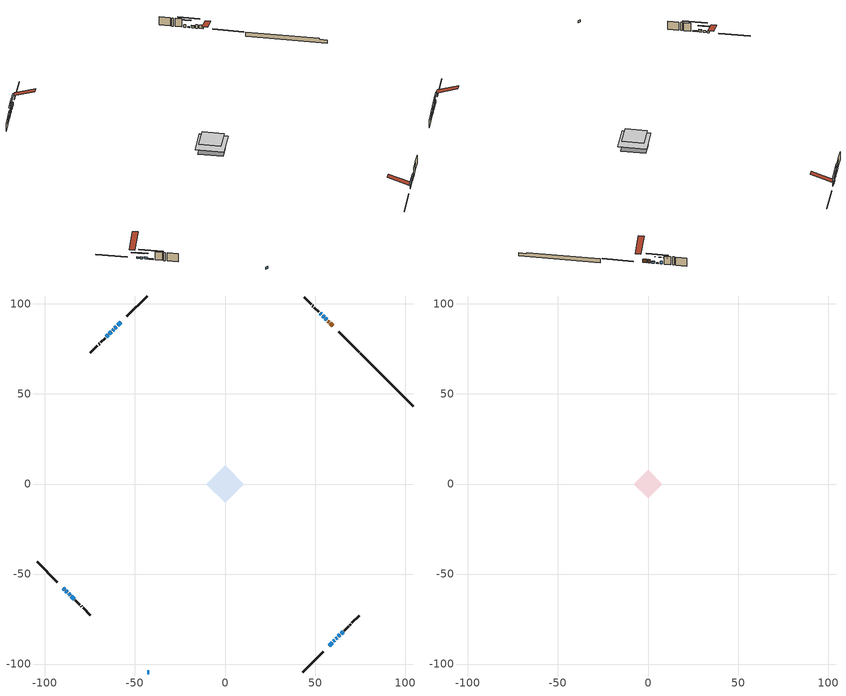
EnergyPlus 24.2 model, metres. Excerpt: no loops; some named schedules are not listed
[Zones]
conditioned space
 floor outside (Floor1 construction): -0.75,0 0,0.75 0.75,0 0,-0.75 z0.31
 floor outside (Floor2 construction): -3.12,0 0,3.12 3.12,0 0,-3.12 z0.31
 floor adiabatic (AdiabaticFloorConstruction): -10.38,0 0,10.38 10.38,0 0,-10.38 z2.75
 floor foundation (Slab1 construction): -7.33,1.77 -1.77,7.33 7.33,-1.77 1.77,-7.33 z-2.13
 wall outside (RimJoist1 construction): 43.25,-104.42 54.54,-93.13 / -104.42,-43.25 -93.13,-54.54 / -43.25,104.42 -54.54,93.13 / 74.45,73.22 63.16,84.51 z0.31:0.61
 wall outside (AdiabaticWallConstruction 1): 59.8,87.86 58.45,89.22 / 57.79,89.87 57.16,90.5 z0.31:2.34
 wall outside (AdiabaticWallConstruction): -43.25,-104.42 -42,-104.42 / -57.9,89.77 -59.62,88.05 / 64.51,-83.16 65.59,-82.08 z0.31:1.53; 57.9,-89.77 59.58,-88.08 / 60.24,-87.43 60.96,-86.71 / 53.51,94.16 52.79,94.88 / -64.87,82.8 -65.95,81.72 z0.31:1.83; 61.62,-86.05 62.34,-85.33 / -89.77,-57.9 -89.05,-58.62 z0.31:1.17; 56.51,91.16 55.65,92.02 / 62.99,-84.68 63.86,-83.81 / -88.4,-59.27 -87.53,-60.13 / -86.88,-60.79 -86.02,-61.65 z0.31:1.33; 54.99,92.68 54.16,93.51 / -60.28,87.39 -61.11,86.56 / -85.36,-62.31 -83.71,-63.96 z0.31:0.82; -61.76,85.91 -62.48,85.19 / -63.14,84.53 -64.22,83.45 z0.31:3.56
 wall outside (Wall1 construction): 66.25,-81.42 68.68,-78.99 / -83.05,-64.62 -80.61,-67.06 / -66.61,81.06 -69.04,78.62 / 52.13,95.54 49.69,97.98 z0.31:5.19
 wall outside (Wall2 construction): 69.34,-78.33 69.81,-77.85 / -79.96,-67.71 -79.48,-68.19 / -69.7,77.97 -70.18,77.49 / 49.04,98.63 48.56,99.11 z0.31:5.19
 wall outside (Wall3 construction): 70.47,-77.2 74.47,-73.2 / -78.82,-68.84 -74.83,-72.84 / -70.83,76.84 -74.83,72.84 / 47.9,99.76 43.91,103.76 z0.31:5.19
 wall foundation (FoundationWall1 construction): 75.11,72.56,-2.13 75.11,72.56,0.31 101.49,46.18,0.31 101.49,46.18,-0.26 104.42,43.25,-0.26 104.42,43.25,-2.13
 window (WindowConstruction 14): -43.25,-104.42 -42,-104.42 z0.31:1.53
 window (WindowConstruction 4): 57.9,-89.77 59.58,-88.08 z0.31:1.83
 window (WindowConstruction 5): 60.24,-87.43 60.96,-86.71 z0.31:1.83
 window (WindowConstruction 6): 61.62,-86.05 62.34,-85.33 z0.31:1.17
 window (WindowConstruction 7): -89.77,-57.9 -89.05,-58.61 z0.31:1.17
 window (WindowConstruction 8): 56.51,91.16 55.65,92.02 z0.31:1.32
 window (WindowConstruction 9): -57.9,89.77 -59.62,88.05 z0.31:1.53
 window (WindowConstruction 10): 62.99,-84.68 63.85,-83.81 z0.31:1.32
 window (WindowConstruction 11): 64.51,-83.16 65.59,-82.08 z0.31:1.53
 window (WindowConstruction 12): -88.4,-59.27 -87.54,-60.13 z0.31:1.32
 window (WindowConstruction 13): -86.88,-60.79 -86.02,-61.65 z0.31:1.32
 window (WindowConstruction 15): 54.99,92.68 54.16,93.51 z0.31:0.82
 window (WindowConstruction 16): -60.28,87.39 -61.1,86.56 z0.31:0.82
 window (WindowConstruction 17): -85.36,-62.31 -83.71,-63.96 z0.31:0.82
 window (WindowConstruction): 53.51,94.16 52.79,94.88 z0.31:1.83
 window (WindowConstruction 1): -61.76,85.91 -62.48,85.19 z0.31:3.56
 window (WindowConstruction 2): -63.14,84.53 -64.22,83.45 z0.31:3.56
 window (WindowConstruction 3): -64.87,82.8 -65.95,81.72 z0.31:1.83
 door (Door): 59.8,87.86 58.45,89.22 z0.31:2.34
 door (Door 1): 57.79,89.87 57.17,90.5 z0.31:2.34
 ceiling adiabatic (AdiabaticFloorConstruction): 0,-10.38 10.38,0 0,10.38 -10.38,0 z2.75
attic - vented
 floor to conditioned space (Floor3 construction Reversed): -7.97,0 0,7.97 7.97,0 0,-7.97 z5.19
 roof outside (Roof1 construction): 57.24,-90.43,5.19 49.48,-82.67,8.85 47.43,-84.71,8.85 55.19,-92.47,5.19; -90.43,-57.24,5.19 -82.67,-49.48,8.85 -84.71,-47.43,8.85 -92.47,-55.19,5.19; -57.24,90.43,5.19 -49.48,82.67,8.85 -47.43,84.71,8.85 -55.19,92.47,5.19; 60.46,87.21,5.19 52.7,79.45,8.85 54.74,77.4,8.85 62.51,85.16,5.19
shading: 61.45,-86.22 56.03,-91.64 56.32,-91.93 61.74,-86.51 z4.47; 62.83,-84.84 58.37,-89.29 58.67,-89.58 63.12,-85.13 z4.47; 64.2,-83.47 59.75,-87.92 60.04,-88.21 64.49,-83.76 z3.81; -87.19,-60.48 -91.64,-56.03 -91.93,-56.32 -87.48,-60.77 z3.81; 55.5,92.16 56.65,91.02 56.94,91.31 55.8,92.46 z1.53; -59.76,87.91 -57.75,89.91 -58.05,90.21 -60.05,88.2 z1.73; 64,-83.67 62.85,-84.82 63.14,-85.11 64.29,-83.96 z1.53; 65.73,-81.94 64.37,-83.3 64.66,-83.59 66.02,-82.23 z1.73; -85.67,-62 -90.26,-57.4 -90.55,-57.7 -85.96,-62.29 z3.96; -85.87,-61.79 -87.02,-60.65 -87.31,-60.94 -86.17,-62.09 z1.53; 50.57,97.1 58.58,89.09 58.87,89.38 50.86,97.39 z5.9; -64.7,82.97 -56.69,90.98 -56.98,91.27 -64.99,83.26 z5.9; -80.11,-67.55 -88.95,-58.72 -89.24,-59.01 -80.41,-67.85 z5.9; 50.92,96.75 55.37,92.3 55.66,92.59 51.21,97.04 z4.47; -64.35,83.32 -59.89,87.77 -60.19,88.07 -64.64,83.61 z6.2; -66.08,81.59 -61.27,86.4 -61.56,86.69 -66.37,81.88 z6.2; -66.09,81.58 -64.73,82.94 -65.02,83.23 -66.38,81.87 z2.04
[Building]
Building 1: Terrain=Suburbs
[Site:Location]
Edmonton Intl AP_AB: Latitude {deg}=53.31; Longitude {deg}=-113.58; Time Zone {hr}=-7; Elevation {m}=723; Keep Site Location Information=Yes
[Site:GroundTemperature:Shallow]
-1.56185, -3.61833, -3.78302, -2.80711, 1.11059, 5.01004, 8.39065, 10.5322, 10.7141, 8.97234, 5.67794, 1.89811
[Site:WaterMainsTemperature]
Calculation Method=Schedule; Temperature Schedule=mains temperature schedule
[Material] Roughness=Rough; Thermal Absorptance=0.9
Name | Thickness {m} | Conductivity {W/m-K} | Density {kg/m3} | Specific Heat {J/kg-K} | Solar Absorptance | Visible Absorptance
asphalt or fiberglass shingles | 0.00635 | 0.162714 | 1121.4 | 1465.45 | 0.4 | 0.4
ceiling loosefill ins | 0.169333 | 0.0480833 | 16.02 | 1046.75 | 0.7 | 0.7
ceiling stud and cavity | 0.1397 | 0.0947875 | 65.682 | 1177.47 | 0.7 | 0.7
concrete 4.0 in. | 0.1016 | 1.803125 | 2242.8 | 837.4 | 0.7 | 0.7
concrete 8.0 in. | 0.2032 | 1.803125 | 2242.8 | 837.4 | 0.7 | 0.7
door material | 0.04445 | 0.053851 | 512.64 | 1214.23 | 0.7 | 0.7
exterior vertical ins | 0.07309 | 0.029427 | 32.04 | 1214.23 | 0.7 | 0.7
floor covering | 0.0127 | 0.0433444 | 54.468 | 1339.84 | 0.6 | 0.6
floor rigid ins; rim joist rigid ins; wall rigid ins | 0.051816 | 0.029427 | 32.04 | 1214.23 | 0.7 | 0.7
floor rigid ins 1; wall rigid ins 1 | 0.512978 | 0.029427 | 32.04 | 1214.23 | 0.7 | 0.7
floor stud and cavity | 0.1397 | 0.080204 | 92.3553 | 1139.71 | 0.7 | 0.7
floor stud and cavity 1 | 0.1397 | 0.0945398 | 92.3553 | 1139.71 | 0.7 | 0.7
floor stud and cavity 2 | 0.1397 | 1.75129 | 37.0049 | 1207.88 | 0.7 | 0.7
furniture material conditioned space 1 | 0.1524 | 0.115458 | 640.8 | 1214.23 | 0.6 | 0.6
gypsum board | 0.0127 | 0.160291 | 801 | 837.4 | 0.6 | 0.6
gypsum board 1 | 0.0127 | 0.160291 | 801 | 837.4 | 0.7 | 0.7
osb sheathing 0.5 in. | 0.0127 | 0.115458 | 512.64 | 1214.23 | 0.7 | 0.7
osb sheathing 0.75 in. | 0.01905 | 0.115458 | 512.64 | 1214.23 | 0.7 | 0.7
osb sheathing 2.0 in. | 0.0508 | 0.115458 | 512.64 | 1214.23 | 0.7 | 0.7
rim joist stud and cavity | 0.0508 | 0.0449671 | 125.044 | 1163.47 | 0.6 | 0.6
wall stud and cavity | 0.1397 | 0.257598 | 139.0536 | 1170.24 | 0.7 | 0.7
wall stud and cavity 1 | 0.1397 | 0.453384 | 139.0536 | 1170.24 | 0.7 | 0.7
wall stud and cavity 2 | 0.1397 | 0.252675 | 139.0536 | 1170.24 | 0.7 | 0.7
wall stud and cavity 3 | 0.0889 | 0.380278 | 52.3479 | 1209.89 | 0.7 | 0.7
wall stud and cavity 4 | 0.0889 | 0.391764 | 83.0341 | 1211.67 | 0.7 | 0.7
wood siding | 0.0254 | 0.102417 | 544.68 | 1172.36 | 0.4 | 0.4
wood siding 1; wood siding 2; wood siding 3 | 0.0254 | 0.102417 | 544.68 | 1172.36 | 0.7 | 0.7
[WindowMaterial:SimpleGlazingSystem]
Name | U-Factor {W/m2-K} | Solar Heat Gain Coefficient
WindowMaterial | 2.2042 | 0.4
WindowMaterial 1 | 2.16105 | 0.42
WindowMaterial 10 | 3.30687 | 0.6
WindowMaterial 11 | 3.03376 | 0.46
WindowMaterial 2 | 1.90894 | 0.46
WindowMaterial 3 | 1.97083 | 0.45
WindowMaterial 4 | 1.92882 | 0.46
WindowMaterial 5 | 3.00253 | 0.51
WindowMaterial 6 | 2.96448 | 0.56
WindowMaterial 7 | 2.992306 | 0.55
WindowMaterial 8 | 2.02761 | 0.44
WindowMaterial 9 | 3.00537 | 0.52
[Construction]
AdiabaticFloorConstruction: floor stud and cavity 2, floor rigid ins 1, osb sheathing 0.75 in., floor covering
AdiabaticWallConstruction: wood siding 2, wall rigid ins 1, wall stud and cavity 3, gypsum board
AdiabaticWallConstruction 1: wood siding 3, wall rigid ins 1, wall stud and cavity 3, gypsum board
Door; Door 1: door material
Floor1 construction: floor stud and cavity, floor rigid ins, osb sheathing 0.75 in., floor covering
Floor2 construction: floor stud and cavity 1, floor rigid ins, osb sheathing 0.75 in., floor covering
Floor3 construction Reversed: gypsum board, ceiling stud and cavity, ceiling loosefill ins
FoundationWall1 construction: concrete 8.0 in., gypsum board 1
furniture construction conditioned space 1: furniture material conditioned space 1
PartitionWallConstruction: gypsum board, wall stud and cavity 4, gypsum board
RimJoist1 construction: wood siding 1, rim joist rigid ins, osb sheathing 2.0 in., rim joist stud and cavity
Roof1 construction: asphalt or fiberglass shingles
Slab1 construction: concrete 4.0 in.
Wall1 construction: wood siding, wall rigid ins, osb sheathing 0.5 in., wall stud and cavity, gypsum board
Wall2 construction: wood siding, wall rigid ins, osb sheathing 0.5 in., wall stud and cavity 1, gypsum board
Wall3 construction: wood siding, wall rigid ins, osb sheathing 0.5 in., wall stud and cavity 2, gypsum board
WindowConstruction: WindowMaterial
WindowConstruction 1: WindowMaterial 1
WindowConstruction 10; WindowConstruction 12; WindowConstruction 13; WindowConstruction 8: WindowMaterial 7
WindowConstruction 11: WindowMaterial 9
WindowConstruction 14: WindowMaterial 10
WindowConstruction 15; WindowConstruction 16; WindowConstruction 17: WindowMaterial 11
WindowConstruction 2: WindowMaterial 2
WindowConstruction 3: WindowMaterial 3
WindowConstruction 4: WindowMaterial 4
WindowConstruction 5: WindowMaterial 5
WindowConstruction 6; WindowConstruction 7: WindowMaterial 6
WindowConstruction 9: WindowMaterial 8
[Zone] Multiplier=1; Part of Total Floor Area=Yes
Name | Volume {m3}
attic - vented | 75.4318
conditioned space | 863.9
[Space]
Name | Zone | Volume {m3}
attic - vented 1 | attic - vented | 75.4318
conditioned space 1 | conditioned space | 863.9
[ZoneInfiltration:EffectiveLeakageArea]
infil attic - vented 1: Zone or Space=attic - vented 1; Schedule=Always On Discrete; Effective Air Leakage Area {cm2}=4417.39; Stack Coefficient=0.000254428; Wind Coefficient=1.07771e-05
[ZoneMixing]
whole house fan mix: Zone or Space=attic - vented; Schedule=Always On Continuous; Design Flow Rate Calculation Method=Flow/Zone; Design Flow Rate {m3/s}=0; Source Zone or Space=conditioned space
[SurfaceProperty:ExposedFoundationPerimeter]
Slab1: Exposed Perimeter Calculation Method=TotalExposedPerimeter; Total Exposed Perimeter {m}=41.452
[InternalMass] Zone or ZoneList=conditioned space; Space or SpaceList=conditioned space 1
Name | Construction | Surface Area {m2}
furniture mass conditioned space 1 | furniture construction conditioned space 1 | 134.788
partition wall mass | PartitionWallConstruction | 336.971
[Lights]
interior lighting: Zone or ZoneList or Space or SpaceList=conditioned space 1; Schedule=interior lighting schedule; Design Level Calculation Method=LightingLevel; Lighting Level {W}=343.2; Return Air Fraction=0; Fraction Radiant=0.6; Fraction Visible=0.2; Fraction Replaceable=1
[People]
occupants: Zone or ZoneList or Space or SpaceList=conditioned space 1; Number of People Schedule=occupants schedule; Number of People Calculation Method=People; Number of People=3; Fraction Radiant=0.314171; Sensible Heat Fraction=0.56303; Activity Level Schedule=occupants activity schedule; Carbon Dioxide Generation Rate {m3/s-W}=0; Enable ASHRAE 55 Comfort Warnings=No; Mean Radiant Temperature Calculation Type=EnclosureAveraged
[ElectricEquipment] Zone or ZoneList or Space or SpaceList=conditioned space 1; Design Level Calculation Method=EquipmentLevel
Name | Schedule | Design Level {W} | Fraction Latent | Fraction Radiant | Fraction Lost
clothes dryer | clothes dryer schedule | 140.772 | 0.015 | 0.081 | 0.85
clothes washer | clothes washer schedule | 32.1985 | 0.03 | 0.162 | 0.7
cooking range | cooking range schedule | 215.147 | 0.08 | 0.432 | 0.2
dishwasher | dishwasher schedule | 66.8632 | 0.3 | 0.18 | 0.4
fridge | fridge schedule | 72.9452 | 0 | 0.6 | 0
mech vent bath fan 0 | mech vent bath fan 0 schedule | 50.2 | 0 | 0 | 1
mech vent bath fan 1 | mech vent bath fan 1 schedule | 50.2 | 0 | 0 | 1
mech vent house fan | mech vent house fan schedule | 0 | 0 | 0 | 1
mech vent house fan cfis | mech vent house fan cfis schedule | 0 | 0 | 0 | 0
mech vent range fan 0 | mech vent range fan 0 schedule | 57 | 0 | 0 | 1
misc plug loads | misc plug loads schedule | 494.7 | 0.045 | 0.513 | 0.1
whole house fan | Always On Discrete | 0 | 0 | 0 | 1
[OtherEquipment] Zone or ZoneList or Space or SpaceList=conditioned space 1; Design Level Calculation Method=EquipmentLevel
Name | Fuel Type | Schedule | Design Level {W} | Fraction Latent | Fraction Radiant | Fraction Lost
clothes dryer 1 | Electricity | clothes dryer schedule | 0 | 0.015 | 0.081 | 0.85
cooking range 1 | Electricity | cooking range schedule | 0 | 0.08 | 0.432 | 0.2
general water use latent | None | general water use schedule | 62.594 | 1 | 0 | 0
general water use sensible | None | general water use schedule | -61.6891 | 0 | 0.6 | 0
mech vent house fan latent load | None | Always On Discrete | 0 | 1 | 0 | 0
mech vent house fan sensible load | None | Always On Discrete | 0 | 0 | 0 | 0
water heater energy adjustment1; water heater energy adjustment2 | NaturalGas | Always On Discrete | 0.01 | 0 | 0 | 1
[ZoneInfiltration:DesignFlowRate] Zone or ZoneList or Space or SpaceList=conditioned space 1; Schedule=Always On Discrete; Design Flow Rate Calculation Method=Flow/Zone; Design Flow Rate {m3/s}=0
infil flow; natural vent flow; whole house fan flow
[Foundation:Kiva]
Foundation Kiva 1: Initial Indoor Air Temperature {C}=18; Wall Height Above Grade {m}=0.309982; Wall Depth Below Slab {m}=0.2032; Custom Block Material Name 1=exterior vertical ins; Custom Block Depth 1 {m}=2.43998; Custom Block X Position 1 {m}=0.2159; Custom Block Z Position 1 {m}=0
[Foundation:Kiva:Settings]
Soil Conductivity {W/m-K}=0.849921; Soil Density {kg/m3}=1842.3; Soil Specific Heat {J/kg-K}=418.7; Ground Solar Absorptivity=0.9; Ground Thermal Absorptivity=0.9; Ground Surface Roughness {m}=0.03; Far-Field Width {m}=40; Deep-Ground Boundary Condition=ZeroFlux; Deep-Ground Depth {m}=40; Minimum Cell Dimension {m}=0.2; Maximum Cell Growth Coefficient=3; Simulation Timestep=Timestep
[Exterior:Lights]
exterior lighting: Schedule=exterior lighting schedule; Design Level {W}=75.6
[Schedule:Constant]
Name | Hourly Value
Always On Continuous; mech vent house fan schedule; mech vent house fan cfis schedule; Always On Discrete | 1
occupants activity schedule | 117.228
fridge schedule | 0
[Schedule:Week:Daily]
interior lighting schedule Week Rule - Jan1-Jan27: interior lighting schedule day, interior lighting schedule day, interior lighting schedule day, interior lighting schedule day, interior lighting schedule day, interior lighting schedule day, interior lighting schedule day, interior lighting schedule default day, interior lighting schedule default day, interior lighting schedule default day, interior lighting schedule default day, interior lighting schedule default day
interior lighting schedule Week Rule - Jan28-Feb3: interior lighting schedule day, interior lighting schedule day, interior lighting schedule day, interior lighting schedule day, interior lighting schedule day 1, interior lighting schedule day 1, interior lighting schedule day 1, interior lighting schedule default day, interior lighting schedule default day, interior lighting schedule default day, interior lighting schedule default day, interior lighting schedule default day
interior lighting schedule Week Rule - Feb4-Feb24: interior lighting schedule day 1, interior lighting schedule day 1, interior lighting schedule day 1, interior lighting schedule day 1, interior lighting schedule day 1, interior lighting schedule day 1, interior lighting schedule day 1, interior lighting schedule default day, interior lighting schedule default day, interior lighting schedule default day, interior lighting schedule default day, interior lighting schedule default day
interior lighting schedule Week Rule - Feb25-Mar3: interior lighting schedule day 1, interior lighting schedule day 1, interior lighting schedule day 1, interior lighting schedule day 1, interior lighting schedule day 2, interior lighting schedule day 2, interior lighting schedule day 2, interior lighting schedule default day, interior lighting schedule default day, interior lighting schedule default day, interior lighting schedule default day, interior lighting schedule default day
interior lighting schedule Week Rule - Mar4-Mar31: interior lighting schedule day 2, interior lighting schedule day 2, interior lighting schedule day 2, interior lighting schedule day 2, interior lighting schedule day 2, interior lighting schedule day 2, interior lighting schedule day 2, interior lighting schedule default day, interior lighting schedule default day, interior lighting schedule default day, interior lighting schedule default day, interior lighting schedule default day
interior lighting schedule Week Rule - Apr1-Apr28: interior lighting schedule day 3, interior lighting schedule day 3, interior lighting schedule day 3, interior lighting schedule day 3, interior lighting schedule day 3, interior lighting schedule day 3, interior lighting schedule day 3, interior lighting schedule default day, interior lighting schedule default day, interior lighting schedule default day, interior lighting schedule default day, interior lighting schedule default day
interior lighting schedule Week Rule - Apr29-May5: interior lighting schedule day 3, interior lighting schedule day 3, interior lighting schedule day 4, interior lighting schedule day 4, interior lighting schedule day 4, interior lighting schedule day 4, interior lighting schedule day 4, interior lighting schedule default day, interior lighting schedule default day, interior lighting schedule default day, interior lighting schedule default day, interior lighting schedule default day
interior lighting schedule Week Rule - May6-May26: interior lighting schedule day 4, interior lighting schedule day 4, interior lighting schedule day 4, interior lighting schedule day 4, interior lighting schedule day 4, interior lighting schedule day 4, interior lighting schedule day 4, interior lighting schedule default day, interior lighting schedule default day, interior lighting schedule default day, interior lighting schedule default day, interior lighting schedule default day
interior lighting schedule Week Rule - May27-Jun2: interior lighting schedule day 4, interior lighting schedule day 4, interior lighting schedule day 4, interior lighting schedule day 4, interior lighting schedule day 4, interior lighting schedule day 5, interior lighting schedule day 5, interior lighting schedule default day, interior lighting schedule default day, interior lighting schedule default day, interior lighting schedule default day, interior lighting schedule default day
interior lighting schedule Week Rule - Jun3-Jun30: interior lighting schedule day 5, interior lighting schedule day 5, interior lighting schedule day 5, interior lighting schedule day 5, interior lighting schedule day 5, interior lighting schedule day 5, interior lighting schedule day 5, interior lighting schedule default day, interior lighting schedule default day, interior lighting schedule default day, interior lighting schedule default day, interior lighting schedule default day
interior lighting schedule Week Rule - Jul1-Jul28: interior lighting schedule day 6, interior lighting schedule day 6, interior lighting schedule day 6, interior lighting schedule day 6, interior lighting schedule day 6, interior lighting schedule day 6, interior lighting schedule day 6, interior lighting schedule default day, interior lighting schedule default day, interior lighting schedule default day, interior lighting schedule default day, interior lighting schedule default day
interior lighting schedule Week Rule - Jul29-Aug4: interior lighting schedule day 6, interior lighting schedule day 6, interior lighting schedule day 6, interior lighting schedule day 7, interior lighting schedule day 7, interior lighting schedule day 7, interior lighting schedule day 7, interior lighting schedule default day, interior lighting schedule default day, interior lighting schedule default day, interior lighting schedule default day, interior lighting schedule default day
interior lighting schedule Week Rule - Aug5-Aug25: interior lighting schedule day 7, interior lighting schedule day 7, interior lighting schedule day 7, interior lighting schedule day 7, interior lighting schedule day 7, interior lighting schedule day 7, interior lighting schedule day 7, interior lighting schedule default day, interior lighting schedule default day, interior lighting schedule default day, interior lighting schedule default day, interior lighting schedule default day
interior lighting schedule Week Rule - Aug26-Sep1: interior lighting schedule day 7, interior lighting schedule day 7, interior lighting schedule day 7, interior lighting schedule day 7, interior lighting schedule day 7, interior lighting schedule day 7, interior lighting schedule day 8, interior lighting schedule default day, interior lighting schedule default day, interior lighting schedule default day, interior lighting schedule default day, interior lighting schedule default day
interior lighting schedule Week Rule - Sep2-Sep29: interior lighting schedule day 8, interior lighting schedule day 8, interior lighting schedule day 8, interior lighting schedule day 8, interior lighting schedule day 8, interior lighting schedule day 8, interior lighting schedule day 8, interior lighting schedule default day, interior lighting schedule default day, interior lighting schedule default day, interior lighting schedule default day, interior lighting schedule default day
interior lighting schedule Week Rule - Sep30-Oct6: interior lighting schedule day 8, interior lighting schedule day 9, interior lighting schedule day 9, interior lighting schedule day 9, interior lighting schedule day 9, interior lighting schedule day 9, interior lighting schedule day 9, interior lighting schedule default day, interior lighting schedule default day, interior lighting schedule default day, interior lighting schedule default day, interior lighting schedule default day
interior lighting schedule Week Rule - Oct7-Oct27: interior lighting schedule day 9, interior lighting schedule day 9, interior lighting schedule day 9, interior lighting schedule day 9, interior lighting schedule day 9, interior lighting schedule day 9, interior lighting schedule day 9, interior lighting schedule default day, interior lighting schedule default day, interior lighting schedule default day, interior lighting schedule default day, interior lighting schedule default day
interior lighting schedule Week Rule - Oct28-Nov3: interior lighting schedule day 9, interior lighting schedule day 9, interior lighting schedule day 9, interior lighting schedule day 9, interior lighting schedule day 10, interior lighting schedule day 10, interior lighting schedule day 10, interior lighting schedule default day, interior lighting schedule default day, interior lighting schedule default day, interior lighting schedule default day, interior lighting schedule default day
interior lighting schedule Week Rule - Nov4-Nov24: interior lighting schedule day 10, interior lighting schedule day 10, interior lighting schedule day 10, interior lighting schedule day 10, interior lighting schedule day 10, interior lighting schedule day 10, interior lighting schedule day 10, interior lighting schedule default day, interior lighting schedule default day, interior lighting schedule default day, interior lighting schedule default day, interior lighting schedule default day
interior lighting schedule Week Rule - Nov25-Dec1: interior lighting schedule day 10, interior lighting schedule day 10, interior lighting schedule day 10, interior lighting schedule day 10, interior lighting schedule day 10, interior lighting schedule day 10, interior lighting schedule day 11, interior lighting schedule default day, interior lighting schedule default day, interior lighting schedule default day, interior lighting schedule default day, interior lighting schedule default day
interior lighting schedule Week Rule - Dec2-Dec31: interior lighting schedule day 11, interior lighting schedule day 11, interior lighting schedule day 11, interior lighting schedule day 11, interior lighting schedule day 11, interior lighting schedule day 11, interior lighting schedule day 11, interior lighting schedule default day, interior lighting schedule default day, interior lighting schedule default day, interior lighting schedule default day, interior lighting schedule default day
occupants schedule Week Rule - Jan1-Dec31: occupants schedule day, occupants schedule day, occupants schedule day, occupants schedule day, occupants schedule day, occupants schedule day, occupants schedule day, occupants schedule default day, occupants schedule default day, occupants schedule default day, occupants schedule default day, occupants schedule default day
clothes dryer schedule Week Rule - Jan1-Dec31: clothes dryer schedule day, clothes dryer schedule day, clothes dryer schedule day, clothes dryer schedule day, clothes dryer schedule day, clothes dryer schedule day, clothes dryer schedule day, clothes dryer schedule default day, clothes dryer schedule default day, clothes dryer schedule default day, clothes dryer schedule default day, clothes dryer schedule default day
clothes washer schedule Week Rule - Jan1-Dec31: clothes washer schedule day, clothes washer schedule day, clothes washer schedule day, clothes washer schedule day, clothes washer schedule day, clothes washer schedule day, clothes washer schedule day, clothes washer schedule default day, clothes washer schedule default day, clothes washer schedule default day, clothes washer schedule default day, clothes washer schedule default day
cooking range schedule Week Rule - Jan1-Dec31: cooking range schedule day, cooking range schedule day, cooking range schedule day, cooking range schedule day, cooking range schedule day, cooking range schedule day, cooking range schedule day, cooking range schedule default day, cooking range schedule default day, cooking range schedule default day, cooking range schedule default day, cooking range schedule default day
dishwasher schedule Week Rule - Jan1-Dec31: dishwasher schedule day, dishwasher schedule day, dishwasher schedule day, dishwasher schedule day, dishwasher schedule day, dishwasher schedule day, dishwasher schedule day, dishwasher schedule default day, dishwasher schedule default day, dishwasher schedule default day, dishwasher schedule default day, dishwasher schedule default day
mech vent bath fan 0 schedule Week Rule - Jan1-Dec31: mech vent bath fan 0 schedule day, mech vent bath fan 0 schedule day, mech vent bath fan 0 schedule day, mech vent bath fan 0 schedule day, mech vent bath fan 0 schedule day, mech vent bath fan 0 schedule day, mech vent bath fan 0 schedule day, mech vent bath fan 0 schedule default day, mech vent bath fan 0 schedule default day, mech vent bath fan 0 schedule default day, mech vent bath fan 0 schedule default day, mech vent bath fan 0 schedule default day
mech vent bath fan 1 schedule Week Rule - Jan1-Dec31: mech vent bath fan 1 schedule day, mech vent bath fan 1 schedule day, mech vent bath fan 1 schedule day, mech vent bath fan 1 schedule day, mech vent bath fan 1 schedule day, mech vent bath fan 1 schedule day, mech vent bath fan 1 schedule day, mech vent bath fan 1 schedule default day, mech vent bath fan 1 schedule default day, mech vent bath fan 1 schedule default day, mech vent bath fan 1 schedule default day, mech vent bath fan 1 schedule default day
mech vent range fan 0 schedule Week Rule - Jan1-Dec31: mech vent range fan 0 schedule day, mech vent range fan 0 schedule day, mech vent range fan 0 schedule day, mech vent range fan 0 schedule day, mech vent range fan 0 schedule day, mech vent range fan 0 schedule day, mech vent range fan 0 schedule day, mech vent range fan 0 schedule default day, mech vent range fan 0 schedule default day, mech vent range fan 0 schedule default day, mech vent range fan 0 schedule default day, mech vent range fan 0 schedule default day
misc plug loads schedule Week Rule - Jan1-Dec31: misc plug loads schedule day, misc plug loads schedule day, misc plug loads schedule day, misc plug loads schedule day, misc plug loads schedule day, misc plug loads schedule day, misc plug loads schedule day, misc plug loads schedule default day, misc plug loads schedule default day, misc plug loads schedule default day, misc plug loads schedule default day, misc plug loads schedule default day
general water use schedule Week Rule - Jan1-Dec31: general water use schedule day, general water use schedule day, general water use schedule day, general water use schedule day, general water use schedule day, general water use schedule day, general water use schedule day, general water use schedule default day, general water use schedule default day, general water use schedule default day, general water use schedule default day, general water use schedule default day
exterior lighting schedule Week Rule - Jan1-Jan27: exterior lighting schedule day, exterior lighting schedule day, exterior lighting schedule day, exterior lighting schedule day, exterior lighting schedule day, exterior lighting schedule day, exterior lighting schedule day, exterior lighting schedule default day, exterior lighting schedule default day, exterior lighting schedule default day, exterior lighting schedule default day, exterior lighting schedule default day
exterior lighting schedule Week Rule - Jan28-Feb3: exterior lighting schedule day, exterior lighting schedule day, exterior lighting schedule day, exterior lighting schedule day, exterior lighting schedule day 1, exterior lighting schedule day 1, exterior lighting schedule day 1, exterior lighting schedule default day, exterior lighting schedule default day, exterior lighting schedule default day, exterior lighting schedule default day, exterior lighting schedule default day
exterior lighting schedule Week Rule - Feb4-Feb24: exterior lighting schedule day 1, exterior lighting schedule day 1, exterior lighting schedule day 1, exterior lighting schedule day 1, exterior lighting schedule day 1, exterior lighting schedule day 1, exterior lighting schedule day 1, exterior lighting schedule default day, exterior lighting schedule default day, exterior lighting schedule default day, exterior lighting schedule default day, exterior lighting schedule default day
exterior lighting schedule Week Rule - Feb25-Mar3: exterior lighting schedule day 1, exterior lighting schedule day 1, exterior lighting schedule day 1, exterior lighting schedule day 1, exterior lighting schedule day 2, exterior lighting schedule day 2, exterior lighting schedule day 2, exterior lighting schedule default day, exterior lighting schedule default day, exterior lighting schedule default day, exterior lighting schedule default day, exterior lighting schedule default day
exterior lighting schedule Week Rule - Mar4-Mar31: exterior lighting schedule day 2, exterior lighting schedule day 2, exterior lighting schedule day 2, exterior lighting schedule day 2, exterior lighting schedule day 2, exterior lighting schedule day 2, exterior lighting schedule day 2, exterior lighting schedule default day, exterior lighting schedule default day, exterior lighting schedule default day, exterior lighting schedule default day, exterior lighting schedule default day
exterior lighting schedule Week Rule - Apr1-Apr28: exterior lighting schedule day 3, exterior lighting schedule day 3, exterior lighting schedule day 3, exterior lighting schedule day 3, exterior lighting schedule day 3, exterior lighting schedule day 3, exterior lighting schedule day 3, exterior lighting schedule default day, exterior lighting schedule default day, exterior lighting schedule default day, exterior lighting schedule default day, exterior lighting schedule default day
exterior lighting schedule Week Rule - Apr29-May5: exterior lighting schedule day 3, exterior lighting schedule day 3, exterior lighting schedule day 4, exterior lighting schedule day 4, exterior lighting schedule day 4, exterior lighting schedule day 4, exterior lighting schedule day 4, exterior lighting schedule default day, exterior lighting schedule default day, exterior lighting schedule default day, exterior lighting schedule default day, exterior lighting schedule default day
exterior lighting schedule Week Rule - May6-May26: exterior lighting schedule day 4, exterior lighting schedule day 4, exterior lighting schedule day 4, exterior lighting schedule day 4, exterior lighting schedule day 4, exterior lighting schedule day 4, exterior lighting schedule day 4, exterior lighting schedule default day, exterior lighting schedule default day, exterior lighting schedule default day, exterior lighting schedule default day, exterior lighting schedule default day
exterior lighting schedule Week Rule - May27-Jun2: exterior lighting schedule day 4, exterior lighting schedule day 4, exterior lighting schedule day 4, exterior lighting schedule day 4, exterior lighting schedule day 4, exterior lighting schedule day 5, exterior lighting schedule day 5, exterior lighting schedule default day, exterior lighting schedule default day, exterior lighting schedule default day, exterior lighting schedule default day, exterior lighting schedule default day
exterior lighting schedule Week Rule - Jun3-Jun30: exterior lighting schedule day 5, exterior lighting schedule day 5, exterior lighting schedule day 5, exterior lighting schedule day 5, exterior lighting schedule day 5, exterior lighting schedule day 5, exterior lighting schedule day 5, exterior lighting schedule default day, exterior lighting schedule default day, exterior lighting schedule default day, exterior lighting schedule default day, exterior lighting schedule default day
[Schedule:Year]
interior lighting schedule: interior lighting schedule Week Rule - Jan1-Jan27, 1, 1, 1, 27, interior lighting schedule Week Rule - Jan28-Feb3, 1, 28, 2, 3, interior lighting schedule Week Rule - Feb4-Feb24, 2, 4, 2, 24, interior lighting schedule Week Rule - Feb25-Mar3, 2, 25, 3, 3, interior lighting schedule Week Rule - Mar4-Mar31, 3, 4, 3, 31, interior lighting schedule Week Rule - Apr1-Apr28, 4, 1, 4, 28, interior lighting schedule Week Rule - Apr29-May5, 4, 29, 5, 5, interior lighting schedule Week Rule - May6-May26, 5, 6, 5, 26, interior lighting schedule Week Rule - May27-Jun2, 5, 27, 6, 2, interior lighting schedule Week Rule - Jun3-Jun30, 6, 3, 6, 30, interior lighting schedule Week Rule - Jul1-Jul28, 7, 1, 7, 28, interior lighting schedule Week Rule - Jul29-Aug4, 7, 29, 8, 4, interior lighting schedule Week Rule - Aug5-Aug25, 8, 5, 8, 25, interior lighting schedule Week Rule - Aug26-Sep1, 8, 26, 9, 1, interior lighting schedule Week Rule - Sep2-Sep29, 9, 2, 9, 29, interior lighting schedule Week Rule - Sep30-Oct6, 9, 30, 10, 6, interior lighting schedule Week Rule - Oct7-Oct27, 10, 7, 10, 27, interior lighting schedule Week Rule - Oct28-Nov3, 10, 28, 11, 3, interior lighting schedule Week Rule - Nov4-Nov24, 11, 4, 11, 24, interior lighting schedule Week Rule - Nov25-Dec1, 11, 25, 12, 1, interior lighting schedule Week Rule - Dec2-Dec31, 12, 2, 12, 31
occupants schedule: occupants schedule Week Rule - Jan1-Dec31, 1, 1, 12, 31
clothes dryer schedule: clothes dryer schedule Week Rule - Jan1-Dec31, 1, 1, 12, 31
clothes washer schedule: clothes washer schedule Week Rule - Jan1-Dec31, 1, 1, 12, 31
cooking range schedule: cooking range schedule Week Rule - Jan1-Dec31, 1, 1, 12, 31
dishwasher schedule: dishwasher schedule Week Rule - Jan1-Dec31, 1, 1, 12, 31
mech vent bath fan 0 schedule: mech vent bath fan 0 schedule Week Rule - Jan1-Dec31, 1, 1, 12, 31
mech vent bath fan 1 schedule: mech vent bath fan 1 schedule Week Rule - Jan1-Dec31, 1, 1, 12, 31
mech vent range fan 0 schedule: mech vent range fan 0 schedule Week Rule - Jan1-Dec31, 1, 1, 12, 31
misc plug loads schedule: misc plug loads schedule Week Rule - Jan1-Dec31, 1, 1, 12, 31
general water use schedule: general water use schedule Week Rule - Jan1-Dec31, 1, 1, 12, 31
exterior lighting schedule: exterior lighting schedule Week Rule - Jan1-Jan27, 1, 1, 1, 27, exterior lighting schedule Week Rule - Jan28-Feb3, 1, 28, 2, 3, exterior lighting schedule Week Rule - Feb4-Feb24, 2, 4, 2, 24, exterior lighting schedule Week Rule - Feb25-Mar3, 2, 25, 3, 3, exterior lighting schedule Week Rule - Mar4-Mar31, 3, 4, 3, 31, exterior lighting schedule Week Rule - Apr1-Apr28, 4, 1, 4, 28, exterior lighting schedule Week Rule - Apr29-May5, 4, 29, 5, 5, exterior lighting schedule Week Rule - May6-May26, 5, 6, 5, 26, exterior lighting schedule Week Rule - May27-Jun2, 5, 27, 6, 2, exterior lighting schedule Week Rule - Jun3-Jun30, 6, 3, 6, 30, exterior lighting schedule Week Rule - Jul1-Jul28, 7, 1, 7, 28, exterior lighting schedule Week Rule - Jul29-Aug4, 7, 29, 8, 4, exterior lighting schedule Week Rule - Aug5-Aug25, 8, 5, 8, 25, exterior lighting schedule Week Rule - Aug26-Sep1, 8, 26, 9, 1, exterior lighting schedule Week Rule - Sep2-Sep29, 9, 2, 9, 29, exterior lighting schedule Week Rule - Sep30-Oct6, 9, 30, 10, 6, exterior lighting schedule Week Rule - Oct7-Oct27, 10, 7, 10, 27, exterior lighting schedule Week Rule - Oct28-Nov3, 10, 28, 11, 3, exterior lighting schedule Week Rule - Nov4-Nov24, 11, 4, 11, 24, exterior lighting schedule Week Rule - Nov25-Dec1, 11, 25, 12, 1, exterior lighting schedule Week Rule - Dec2-Dec31, 12, 2, 12, 31
[Schedule:Compact]
mains temperature schedule: Through: 01/01, For: AllDays, Until: 24:00, 3.97167, Through: 01/02, For: AllDays, Until: 24:00, 3.90778, Through: 01/03, For: AllDays, Until: 24:00, 3.84556, Through: 01/04, For: AllDays, Until: 24:00, 3.78389, Through: 01/05, For: AllDays, Until: 24:00, 3.72278, Through: 01/06, For: AllDays, Until: 24:00, 3.66278, Through: 01/07, For: AllDays, Until: 24:00, 3.60389, Through: 01/08, For: AllDays, Until: 24:00, 3.54556, Through: 01/09, For: AllDays, Until: 24:00, 3.48833, Through: 01/10, For: AllDays, Until: 24:00, 3.43167, Through: 01/11, For: AllDays, Until: 24:00, 3.37611, Through: 01/12, For: AllDays, Until: 24:00, 3.32167, Through: 01/13, For: AllDays, Until: 24:00, 3.26833, Through: 01/14, For: AllDays, Until: 24:00, 3.21556, Through: 01/15, For: AllDays, Until: 24:00, 3.16444, Through: 01/16, For: AllDays, Until: 24:00, 3.11389, Through: 01/17, For: AllDays, Until: 24:00, 3.06444, Through: 01/18, For: AllDays, Until: 24:00, 3.01611, Through: 01/19, For: AllDays, Until: 24:00, 2.96889, Through: 01/20, For: AllDays, Until: 24:00, 2.92278, Through: 01/21, For: AllDays, Until: 24:00, 2.87722, Through: 01/22, For: AllDays, Until: 24:00, 2.83333, Through: 01/23, For: AllDays, Until: 24:00, 2.79056, Through: 01/24, For: AllDays, Until: 24:00, 2.74889, Through: 01/25, For: AllDays, Until: 24:00, 2.70833, Through: 01/26, For: AllDays, Until: 24:00, 2.66889, Through: 01/27, For: AllDays, Until: 24:00, 2.63056, Through: 01/28, For: AllDays, Until: 24:00, 2.59333, Through: 01/29, For: AllDays, Until: 24:00, 2.55778, Through: 01/30, For: AllDays, Until: 24:00, 2.52278, Through: 01/31, For: AllDays, Until: 24:00, 2.48944, Through: 02/01, For: AllDays, Until: 24:00, 2.45722, Through: 02/02, For: AllDays, Until: 24:00, 2.42611, Through: 02/03, For: AllDays, Until: 24:00, 2.39667, Through: 02/04, For: AllDays, Until: 24:00, 2.36833, Through: 02/05, For: AllDays, Until: 24:00, 2.34111, Through: 02/06, For: AllDays, Until: 24:00, 2.315, Through: 02/07, For: AllDays, Until: 24:00, 2.29056, Through: 02/08, For: AllDays, Until: 24:00, 2.26722, Through: 02/09, For: AllDays, Until: 24:00, 2.245, Through: 02/10, For: AllDays, Until: 24:00, 2.22444, Through: 02/11, For: AllDays, Until: 24:00, 2.20444, Through: 02/12, For: AllDays, Until: 24:00, 2.18667, Through: 02/13, For: AllDays, Until: 24:00, 2.17, Through: 02/14, For: AllDays, Until: 24:00, 2.15444, Through: 02/15, For: AllDays, Until: 24:00, 2.14, Through: 02/16, For: AllDays, Until: 24:00, 2.12722, Through: 02/17, For: AllDays, Until: 24:00, 2.11556, Through: 02/18, For: AllDays, Until: 24:00, 2.10556, Through: 02/19, For: AllDays, Until: 24:00, 2.09667, Through: 02/20, For: AllDays, Until: 24:00, 2.08889, Through: 02/21, For: AllDays, Until: 24:00, 2.08278, Through: 02/22, For: AllDays, Until: 24:00, 2.07833, Through: 02/23, For: AllDays, Until: 24:00, 2.07444, Through: 02/24, For: AllDays, Until: 24:00, 2.07278, Through: 02/25, For: AllDays, Until: 24:00, 2.07167, Through: 02/26, For: AllDays, Until: 24:00, 2.07222, Through: 02/27, For: AllDays, Until: 24:00, 2.07444, Through: 02/28, For: AllDays, Until: 24:00, 2.07778, Through: 03/01, For: AllDays, Until: 24:00, 2.08222, Through: 03/02, For: AllDays, Until: 24:00, 2.08833, Through: 03/03, For: AllDays, Until: 24:00, 2.09556, Through: 03/04, For: AllDays, Until: 24:00, 2.10444, Through: 03/05, For: AllDays, Until: 24:00, 2.11444, Through: 03/06, For: AllDays, Until: 24:00, 2.12556, Through: 03/07, For: AllDays, Until: 24:00, 2.13833, Through: 03/08, For: AllDays, Until: 24:00, 2.15278, Through: 03/09, For: AllDays, Until: 24:00, 2.16778, Through: 03/10, For: AllDays, Until: 24:00, 2.18444, Through: 03/11, For: AllDays, Until: 24:00, 2.20278, Through: 03/12, For: AllDays, Until: 24:00, 2.22167, Through: 03/13, For: AllDays, Until: 24:00, 2.24278, Through: 03/14, For: AllDays, Until: 24:00, 2.26444, Through: 03/15, For: AllDays, Until: 24:00, 2.28778, Through: 03/16, For: AllDays, Until: 24:00, 2.31222, Through: 03/17, For: AllDays, Until: 24:00, 2.33778, Through: 03/18, For: AllDays, Until: 24:00, 2.365, Through: 03/19, For: AllDays, Until: 24:00, 2.39333, Through: 03/20, For: AllDays, Until: 24:00, 2.42278, Through: 03/21, For: AllDays, Until: 24:00, 2.45389, Through: 03/22, For: AllDays, Until: 24:00, 2.48611, Through: 03/23, For: AllDays, Until: 24:00, 2.51889, Through: 03/24, For: AllDays, Until: 24:00, 2.55389, Through: 03/25, For: AllDays, Until: 24:00, 2.58944, Through: 03/26, For: AllDays, Until: 24:00, 2.62611, Through: 03/27, For: AllDays, Until: 24:00, 2.66444, Through: 03/28, For: AllDays, Until: 24:00, 2.70389, Through: 03/29, For: AllDays, Until: 24:00, 2.74389, Through: 03/30, For: AllDays, Until: 24:00, 2.78556, Through: 03/31, For: AllDays, Until: 24:00, 2.82833, Through: 04/01, For: AllDays, Until: 24:00, 2.87222, Through: 04/02, For: AllDays, Until: 24:00, 2.91722, Through: 04/03, For: AllDays, Until: 24:00, 2.96333, Through: 04/04, For: AllDays, Until: 24:00, 3.01056, Through: 04/05, For: AllDays, Until: 24:00, 3.05889, Through: 04/06, For: AllDays, Until: 24:00, 3.10833, Through: 04/07, For: AllDays, Until: 24:00, 3.15833, Through: 04/08, For: AllDays, Until: 24:00, 3.21, Through: 04/09, For: AllDays, Until: 24:00, 3.26222, Through: 04/10, For: AllDays, Until: 24:00, 3.31556, Through: 04/11, For: AllDays, Until: 24:00, 3.37, Through: 04/12, For: AllDays, Until: 24:00, 3.42556, Through: 04/13, For: AllDays, Until: 24:00, 3.48167, Through: 04/14, For: AllDays, Until: 24:00, 3.53889, Through: 04/15, For: AllDays, Until: 24:00, 3.59722, Through: 04/16, For: AllDays, Until: 24:00, 3.65611, Through: 04/17, For: AllDays, Until: 24:00, 3.71611, Through: 04/18, For: AllDays, Until: 24:00, 3.77667, Through: 04/19, For: AllDays, Until: 24:00, 3.83833, Through: 04/20, For: AllDays, Until: 24:00, 3.90111, Through: 04/21, For: AllDays, Until: 24:00, 3.96444, Through: 04/22, For: AllDays, Until: 24:00, 4.02833, Through: 04/23, For: AllDays, Until: 24:00, 4.09333, Through: 04/24, For: AllDays, Until: 24:00, 4.15889, Through: 04/25, For: AllDays, Until: 24:00, 4.225, Through: 04/26, For: AllDays, Until: 24:00, 4.29222, Through: 04/27, For: AllDays, Until: 24:00, 4.36, Through: 04/28, For: AllDays, Until: 24:00, 4.42833, Through: 04/29, For: AllDays, Until: 24:00, 4.49722, Through: 04/30, For: AllDays, Until: 24:00, 4.56667, Through: 05/01, For: AllDays, Until: 24:00, 4.63722, Through: 05/02, For: AllDays, Until: 24:00, 4.70833, Through: 05/03, For: AllDays, Until: 24:00, 4.77944, Through: 05/04, For: AllDays, Until: 24:00, 4.85167, Through: 05/05, For: AllDays, Until: 24:00, 4.92389, Through: 05/06, For: AllDays, Until: 24:00, 4.99722, Through: 05/07, For: AllDays, Until: 24:00, 5.07056, Through: 05/08, For: AllDays, Until: 24:00, 5.145, Through: 05/09, For: AllDays, Until: 24:00, 5.21944, Through: 05/10, For: AllDays, Until: 24:00, 5.29389, Through: 05/11, For: AllDays, Until: 24:00, 5.36944, Through: 05/12, For: AllDays, Until: 24:00, 5.445, Through: 05/13, For: AllDays, Until: 24:00, 5.52111, Through: 05/14, For: AllDays, Until: 24:00, 5.59722, Through: 05/15, For: AllDays, Until: 24:00, 5.67389, Through: 05/16, For: AllDays, Until: 24:00, 5.75056, Through: 05/17, For: AllDays, Until: 24:00, 5.82778, Through: 05/18, For: AllDays, Until: 24:00, 5.90556, Through: 05/19, For: AllDays, Until: 24:00, 5.98278, Through: 05/20, For: AllDays, Until: 24:00, 6.06056, Through: 05/21, For: AllDays, Until: 24:00, 6.13889, Through: 05/22, For: AllDays, Until: 24:00, 6.21667, Through: 05/23, For: AllDays, Until: 24:00, 6.295, Through: 05/24, For: AllDays, Until: 24:00, 6.37333, Through: 05/25, For: AllDays, Until: 24:00, 6.45222, Through: 05/26, For: AllDays, Until: 24:00, 6.53056, Through: 05/27, For: AllDays, Until: 24:00, 6.60889, Through: 05/28, For: AllDays, Until: 24:00, 6.68778, Through: 05/29, For: AllDays, Until: 24:00, 6.76611, Through: 05/30, For: AllDays, Until: 24:00, 6.84444, Through: 05/31, For: AllDays, Until: 24:00, 6.92278, Through: 06/01, For: AllDays, Until: 24:00, 7.00111, Through: 06/02, For: AllDays, Until: 24:00, 7.07944, Through: 06/03, For: AllDays, Until: 24:00, 7.15778, Through: 06/04, For: AllDays, Until: 24:00, 7.23556, Through: 06/05, For: AllDays, Until: 24:00, 7.31333, Through: 06/06, For: AllDays, Until: 24:00, 7.39056, Through: 06/07, For: AllDays, Until: 24:00, 7.46833, Through: 06/08, For: AllDays, Until: 24:00, 7.545, Through: 06/09, For: AllDays, Until: 24:00, 7.62222, Through: 06/10, For: AllDays, Until: 24:00, 7.69833, Through: 06/11, For: AllDays, Until: 24:00, 7.775, Through: 06/12, For: AllDays, Until: 24:00, 7.85056, Through: 06/13, For: AllDays, Until: 24:00, 7.92611, Through: 06/14, For: AllDays, Until: 24:00, 8.00111, Through: 06/15, For: AllDays, Until: 24:00, 8.07611, Through: 06/16, For: AllDays, Until: 24:00, 8.15056, Through: 06/17, For: AllDays, Until: 24:00, 8.22389, Through: 06/18, For: AllDays, Until: 24:00, 8.29778, Through: 06/19, For: AllDays, Until: 24:00, 8.37056, Through: 06/20, For: AllDays, Until: 24:00, 8.44278, Through: 06/21, For: AllDays, Until: 24:00, 8.51444, Through: 06/22, For: AllDays, Until: 24:00, 8.58611, Through: 06/23, For: AllDays, Until: 24:00, 8.65667, Through: 06/24, For: AllDays, Until: 24:00, 8.72667, Through: 06/25, For: AllDays, Until: 24:00, 8.79611, Through: 06/26, For: AllDays, Until: 24:00, 8.865, Through: 06/27, For: AllDays, Until: 24:00, 8.93333, Through: 06/28, For: AllDays, Until: 24:00, 9.00056, Through: 06/29, For: AllDays, Until: 24:00, 9.06778, Through: 06/30, For: AllDays, Until: 24:00, 9.13333, Through: 07/01, For: AllDays, Until: 24:00, 9.19889, Through: 07/02, For: AllDays, Until: 24:00, 9.26333, Through: 07/03, For: AllDays, Until: 24:00, 9.32722, Through: 07/04, For: AllDays, Until: 24:00, 9.39056, Through: 07/05, For: AllDays, Until: 24:00, 9.45278, Through: 07/06, For: AllDays, Until: 24:00, 9.51389, Through: 07/07, For: AllDays, Until: 24:00, 9.57444, Through: 07/08, For: AllDays, Until: 24:00, 9.63389, Through: 07/09, For: AllDays, Until: 24:00, 9.69278, Through: 07/10, For: AllDays, Until: 24:00, 9.75056, Through: 07/11, For: AllDays, Until: 24:00, 9.80778, Through: 07/12, For: AllDays, Until: 24:00, 9.86333, Through: 07/13, For: AllDays, Until: 24:00, 9.91833, Through: 07/14, For: AllDays, Until: 24:00, 9.97278, Through: 07/15, For: AllDays, Until: 24:00, 10.0256, Through: 07/16, For: AllDays, Until: 24:00, 10.0778, Through: 07/17, For: AllDays, Until: 24:00, 10.1289, Through: 07/18, For: AllDays, Until: 24:00, 10.1789, Through: 07/19, For: AllDays, Until: 24:00, 10.2278, Through: 07/20, For: AllDays, Until: 24:00, 10.2756, Through: 07/21, For: AllDays, Until: 24:00, 10.3222, Through: 07/22, For: AllDays, Until: 24:00, 10.3683, Through: 07/23, For: AllDays, Until: 24:00, 10.4128, Through: 07/24, For: AllDays, Until: 24:00, 10.4561, Through: 07/25, For: AllDays, Until: 24:00, 10.4989, Through: 07/26, For: AllDays, Until: 24:00, 10.54, Through: 07/27, For: AllDays, Until: 24:00, 10.58, Through: 07/28, For: AllDays, Until: 24:00, 10.6189, Through: 07/29, For: AllDays, Until: 24:00, 10.6567, Through: 07/30, For: AllDays, Until: 24:00, 10.6928, Through: 07/31, For: AllDays, Until: 24:00, 10.7283, Through: 08/01, For: AllDays, Until: 24:00, 10.7622, Through: 08/02, For: AllDays, Until: 24:00, 10.7956, Through: 08/03, For: AllDays, Until: 24:00, 10.8272, Through: 08/04, For: AllDays, Until: 24:00, 10.8572, Through: 08/05, For: AllDays, Until: 24:00, 10.8867, Through: 08/06, For: AllDays, Until: 24:00, 10.9144, Through: 08/07, For: AllDays, Until: 24:00, 10.9411, Through: 08/08, For: AllDays, Until: 24:00, 10.9667, Through: 08/09, For: AllDays, Until: 24:00, 10.9906, Through: 08/10, For: AllDays, Until: 24:00, 11.0133, Through: 08/11, For: AllDays, Until: 24:00, 11.035, Through: 08/12, For: AllDays, Until: 24:00, 11.055, Through: 08/13, For: AllDays, Until: 24:00, 11.0739, Through: 08/14, For: AllDays, Until: 24:00, 11.0917, Through: 08/15, For: AllDays, Until: 24:00, 11.1078, Through: 08/16, For: AllDays, Until: 24:00, 11.1228, Through: 08/17, For: AllDays, Until: 24:00, 11.1361, Through: 08/18, For: AllDays, Until: 24:00, 11.1483, Through: 08/19, For: AllDays, Until: 24:00, 11.1594, Through: 08/20, For: AllDays, Until: 24:00, 11.1689, Through: 08/21, For: AllDays, Until: 24:00, 11.1772, Through: 08/22, For: AllDays, Until: 24:00, 11.1844, Through: 08/23, For: AllDays, Until: 24:00, 11.19, Through: 08/24, For: AllDays, Until: 24:00, 11.1939, Through: 08/25, For: AllDays, Until: 24:00, 11.1967, Through: 08/26, For: AllDays, Until: 24:00, 11.1983, Through: 08/27, For: AllDays, Until: 24:00, 11.1983, Through: 08/28, For: AllDays, Until: 24:00, 11.1972, Through: 08/29, For: AllDays, Until: 24:00, 11.195, Through: 08/30, For: AllDays, Until: 24:00, 11.1911, Through: 08/31, For: AllDays, Until: 24:00, 11.1856, Through: 09/01, For: AllDays, Until: 24:00, 11.1789, Through: 09/02, For: AllDays, Until: 24:00, 11.1711, Through: 09/03, For: AllDays, Until: 24:00, 11.1617, Through: 09/04, For: AllDays, Until: 24:00, 11.1511, Through: 09/05, For: AllDays, Until: 24:00, 11.1394, Through: 09/06, For: AllDays, Until: 24:00, 11.1261, Through: 09/07, For: AllDays, Until: 24:00, 11.1111, Through: 09/08, For: AllDays, Until: 24:00, 11.0956, Through: 09/09, For: AllDays, Until: 24:00, 11.0778, Through: 09/10, For: AllDays, Until: 24:00, 11.0594, Through: 09/11, For: AllDays, Until: 24:00, 11.0394, Through: 09/12, For: AllDays, Until: 24:00, 11.0183, Through: 09/13, For: AllDays, Until: 24:00, 10.9961, Through: 09/14, For: AllDays, Until: 24:00, 10.9722, Through: 09/15, For: AllDays, Until: 24:00, 10.9472, Through: 09/16, For: AllDays, Until: 24:00, 10.9206, Through: 09/17, For: AllDays, Until: 24:00, 10.8928, Through: 09/18, For: AllDays, Until: 24:00, 10.8639, Through: 09/19, For: AllDays, Until: 24:00, 10.8339, Through: 09/20, For: AllDays, Until: 24:00, 10.8028, Through: 09/21, For: AllDays, Until: 24:00, 10.77, Through: 09/22, For: AllDays, Until: 24:00, 10.7361, Through: 09/23, For: AllDays, Until: 24:00, 10.7011, Through: 09/24, For: AllDays, Until: 24:00, 10.665, Through: 09/25, For: AllDays, Until: 24:00, 10.6272, Through: 09/26, For: AllDays, Until: 24:00, 10.5889, Through: 09/27, For: AllDays, Until: 24:00, 10.5489, Through: 09/28, For: AllDays, Until: 24:00, 10.5078, Through: 09/29, For: AllDays, Until: 24:00, 10.4661, Through: 09/30, For: AllDays, Until: 24:00, 10.4228, Through: 10/01, For: AllDays, Until: 24:00, 10.3783, Through: 10/02, For: AllDays, Until: 24:00, 10.3328, Through: 10/03, For: AllDays, Until: 24:00, 10.2861, Through: 10/04, For: AllDays, Until: 24:00, 10.2383, Through: 10/05, For: AllDays, Until: 24:00, 10.19, Through: 10/06, For: AllDays, Until: 24:00, 10.14, Through: 10/07, For: AllDays, Until: 24:00, 10.0894, Through: 10/08, For: AllDays, Until: 24:00, 10.0372, Through: 10/09, For: AllDays, Until: 24:00, 9.98444, Through: 10/10, For: AllDays, Until: 24:00, 9.93056, Through: 10/11, For: AllDays, Until: 24:00, 9.87611, Through: 10/12, For: AllDays, Until: 24:00, 9.82, Through: 10/13, For: AllDays, Until: 24:00, 9.76333, Through: 10/14, For: AllDays, Until: 24:00, 9.70611, Through: 10/15, For: AllDays, Until: 24:00, 9.64722, Through: 10/16, For: AllDays, Until: 24:00, 9.58778, Through: 10/17, For: AllDays, Until: 24:00, 9.52778, Through: 10/18, For: AllDays, Until: 24:00, 9.46667, Through: 10/19, For: AllDays, Until: 24:00, 9.40444, Through: 10/20, For: AllDays, Until: 24:00, 9.34167, Through: 10/21, For: AllDays, Until: 24:00, 9.27778, Through: 10/22, For: AllDays, Until: 24:00, 9.21333, Through: 10/23, For: AllDays, Until: 24:00, 9.14833, Through: 10/24, For: AllDays, Until: 24:00, 9.08222, Through: 10/25, For: AllDays, Until: 24:00, 9.01556, Through: 10/26, For: AllDays, Until: 24:00, 8.94833, Through: 10/27, For: AllDays, Until: 24:00, 8.88056, Through: 10/28, For: AllDays, Until: 24:00, 8.81167, Through: 10/29, For: AllDays, Until: 24:00, 8.74222, Through: 10/30, For: AllDays, Until: 24:00, 8.67222, Through: 10/31, For: AllDays, Until: 24:00, 8.60167, Through: 11/01, For: AllDays, Until: 24:00, 8.53056, Through: 11/02, For: AllDays, Until: 24:00, 8.45889, Through: 11/03, For: AllDays, Until: 24:00, 8.38667, Through: 11/04, For: AllDays, Until: 24:00, 8.31389, Through: 11/05, For: AllDays, Until: 24:00, 8.24056, Through: 11/06, For: AllDays, Until: 24:00, 8.16667, Through: 11/07, For: AllDays, Until: 24:00, 8.09278, Through: 11/08, For: AllDays, Until: 24:00, 8.01833, Through: 11/09, For: AllDays, Until: 24:00, 7.94278, Through: 11/10, For: AllDays, Until: 24:00, 7.86778, Through: 11/11, For: AllDays, Until: 24:00, 7.79167, Through: 11/12, For: AllDays, Until: 24:00, 7.71556, Through: 11/13, For: AllDays, Until: 24:00, 7.63944, Through: 11/14, For: AllDays, Until: 24:00, 7.56222, Through: 11/15, For: AllDays, Until: 24:00, 7.48556, Through: 11/16, For: AllDays, Until: 24:00, 7.40833, Through: 11/17, For: AllDays, Until: 24:00, 7.33056, Through: 11/18, For: AllDays, Until: 24:00, 7.25278, Through: 11/19, For: AllDays, Until: 24:00, 7.175, Through: 11/20, For: AllDays, Until: 24:00, 7.09722, Through: 11/21, For: AllDays, Until: 24:00, 7.01889, Through: 11/22, For: AllDays, Until: 24:00, 6.94056, Through: 11/23, For: AllDays, Until: 24:00, 6.86222, Through: 11/24, For: AllDays, Until: 24:00, 6.78389, Through: 11/25, For: AllDays, Until: 24:00, 6.705, Through: 11/26, For: AllDays, Until: 24:00, 6.62667, Through: 11/27, For: AllDays, Until: 24:00, 6.54833, Through: 11/28, For: AllDays, Until: 24:00, 6.46944, Through: 11/29, For: AllDays, Until: 24:00, 6.39111, Through: 11/30, For: AllDays, Until: 24:00, 6.31278, Through: 12/01, For: AllDays, Until: 24:00, 6.23444, Through: 12/02, For: AllDays, Until: 24:00, 6.15611, Through: 12/03, For: AllDays, Until: 24:00, 6.07833, Through: 12/04, For: AllDays, Until: 24:00, 6.00056, Through: 12/05, For: AllDays, Until: 24:00, 5.92278, Through: 12/06, For: AllDays, Until: 24:00, 5.84556, Through: 12/07, For: AllDays, Until: 24:00, 5.76833, Through: 12/08, For: AllDays, Until: 24:00, 5.69111, Through: 12/09, For: AllDays, Until: 24:00, 5.61444, Through: 12/10, For: AllDays, Until: 24:00, 5.53778, Through: 12/11, For: AllDays, Until: 24:00, 5.46222, Through: 12/12, For: AllDays, Until: 24:00, 5.38611, Through: 12/13, For: AllDays, Until: 24:00, 5.31111, Through: 12/14, For: AllDays, Until: 24:00, 5.23611, Through: 12/15, For: AllDays, Until: 24:00, 5.16167, Through: 12/16, For: AllDays, Until: 24:00, 5.08722, Through: 12/17, For: AllDays, Until: 24:00, 5.01389, Through: 12/18, For: AllDays, Until: 24:00, 4.94056, Through: 12/19, For: AllDays, Until: 24:00, 4.86778, Through: 12/20, For: AllDays, Until: 24:00, 4.79556, Through: 12/21, For: AllDays, Until: 24:00, 4.72389, Through: 12/22, For: AllDays, Until: 24:00, 4.65333, Through: 12/23, For: AllDays, Until: 24:00, 4.58278, Through: 12/24, For: AllDays, Until: 24:00, 4.51278, Through: 12/25, For: AllDays, Until: 24:00, 4.44389, Through: 12/26, For: AllDays, Until: 24:00, 4.375, Through: 12/27, For: AllDays, Until: 24:00, 4.30722, Through: 12/28, For: AllDays, Until: 24:00, 4.24, Through: 12/29, For: AllDays, Until: 24:00, 4.17333, Through: 12/30, For: AllDays, Until: 24:00, 4.10778, Through: 12/31, For: AllDays, Until: 24:00, 4.04278
